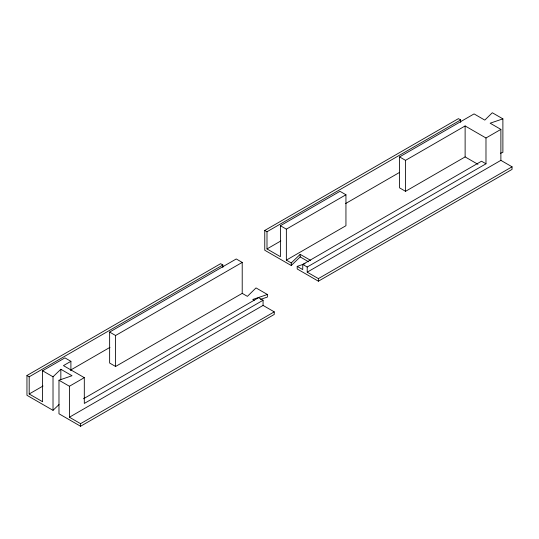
<?xml version="1.0" encoding="UTF-8"?>
<svg xmlns="http://www.w3.org/2000/svg" width="539" height="539" viewBox="0 0 539 539"><rect width="100%" height="100%" fill="white"/><g stroke="black" fill="none" stroke-linecap="round" stroke-linejoin="round"><path stroke-width="0.81" d="M222.85 267.445L222.85 264.986L220.613 263.692L26.95 375.508L26.95 395.289L53.017 410.341L53.017 376.795L60.84 369.269L72.017 375.723L58.98 380.238L58.98 413.777L80.58 426.248L274.243 314.439L274.243 311.859L263.072 305.411L69.41 417.22L69.41 386.254L84.306 377.657L84.306 403.455L263.072 300.25L263.072 305.411M53.017 410.341L59.034 404.553M460.656 122.387L460.656 119.934L458.419 118.641L264.757 230.449L264.757 250.237L291.249 265.532L291.249 262.951L300.189 254.347L310.7 260.418M291.249 265.532L300.189 256.928L300.189 254.347M264.757 230.449L266.994 231.743L460.656 119.934M266.994 231.743L266.994 248.944L280.401 256.685L280.401 225.72L339.988 191.318L345.944 194.761L345.944 225.72L286.357 260.128L286.357 229.163L345.944 194.761M477.952 164.321L465.123 156.916L405.537 191.318L399.574 187.875L399.574 156.916L474.064 113.911L484.79 120.103L492.309 112.752L502.887 118.856L502.887 152.402L500.502 153.217M26.95 375.508L29.187 376.795L222.85 264.986M399.574 156.916L405.537 160.352L465.123 125.951L485.983 137.991L500.879 129.394L500.879 160.352L307.21 272.168L307.21 267.007L485.983 163.795L485.983 137.991M29.187 376.795L29.187 393.996L42.594 401.737L42.594 370.771L64.936 357.876L70.899 361.312L70.899 370.522M109.633 332.071L236.257 258.963L242.213 262.405L242.213 293.364L115.589 366.473L109.633 363.037L109.633 332.071L115.589 335.514L242.213 262.405M70.899 361.312L63.447 365.617L84.306 377.657M266.994 248.944L280.826 240.96M345.62 203.547L399.5 172.44M29.187 393.996L43.019 386.012M70.683 370.037L109.996 347.338M500.879 160.352L512.05 166.807L512.05 169.387L318.387 281.196L297.205 268.968L297.205 266.387L302.743 269.588L302.743 264.427L481.509 161.215L485.983 163.795M83.471 398.779L258.599 297.669L263.072 300.25M307.21 272.168L318.387 278.616L512.05 166.807M69.41 417.22L80.58 423.667L274.243 311.859M297.205 266.387L305.047 263.672M502.887 118.856L490.153 123.202L500.879 129.394M260.472 299.421L267.405 297.063L267.405 294.483L252.764 299.462L254.226 300.304M280.401 225.72L286.357 229.163M300.189 256.928L308.598 261.786M302.743 264.427L307.21 267.007M286.357 260.128L291.249 262.951M267.405 294.483L256.018 287.914L247.401 296.362L242.213 293.364M42.594 370.771L53.017 376.795M58.98 380.238L69.41 386.254M465.123 125.951L465.123 156.916M405.537 160.352L405.537 191.318M318.387 278.616L318.387 281.196M115.589 335.514L115.589 366.473M80.58 423.667L80.58 426.248M60.84 369.269L60.84 379.335"/></g></svg>
